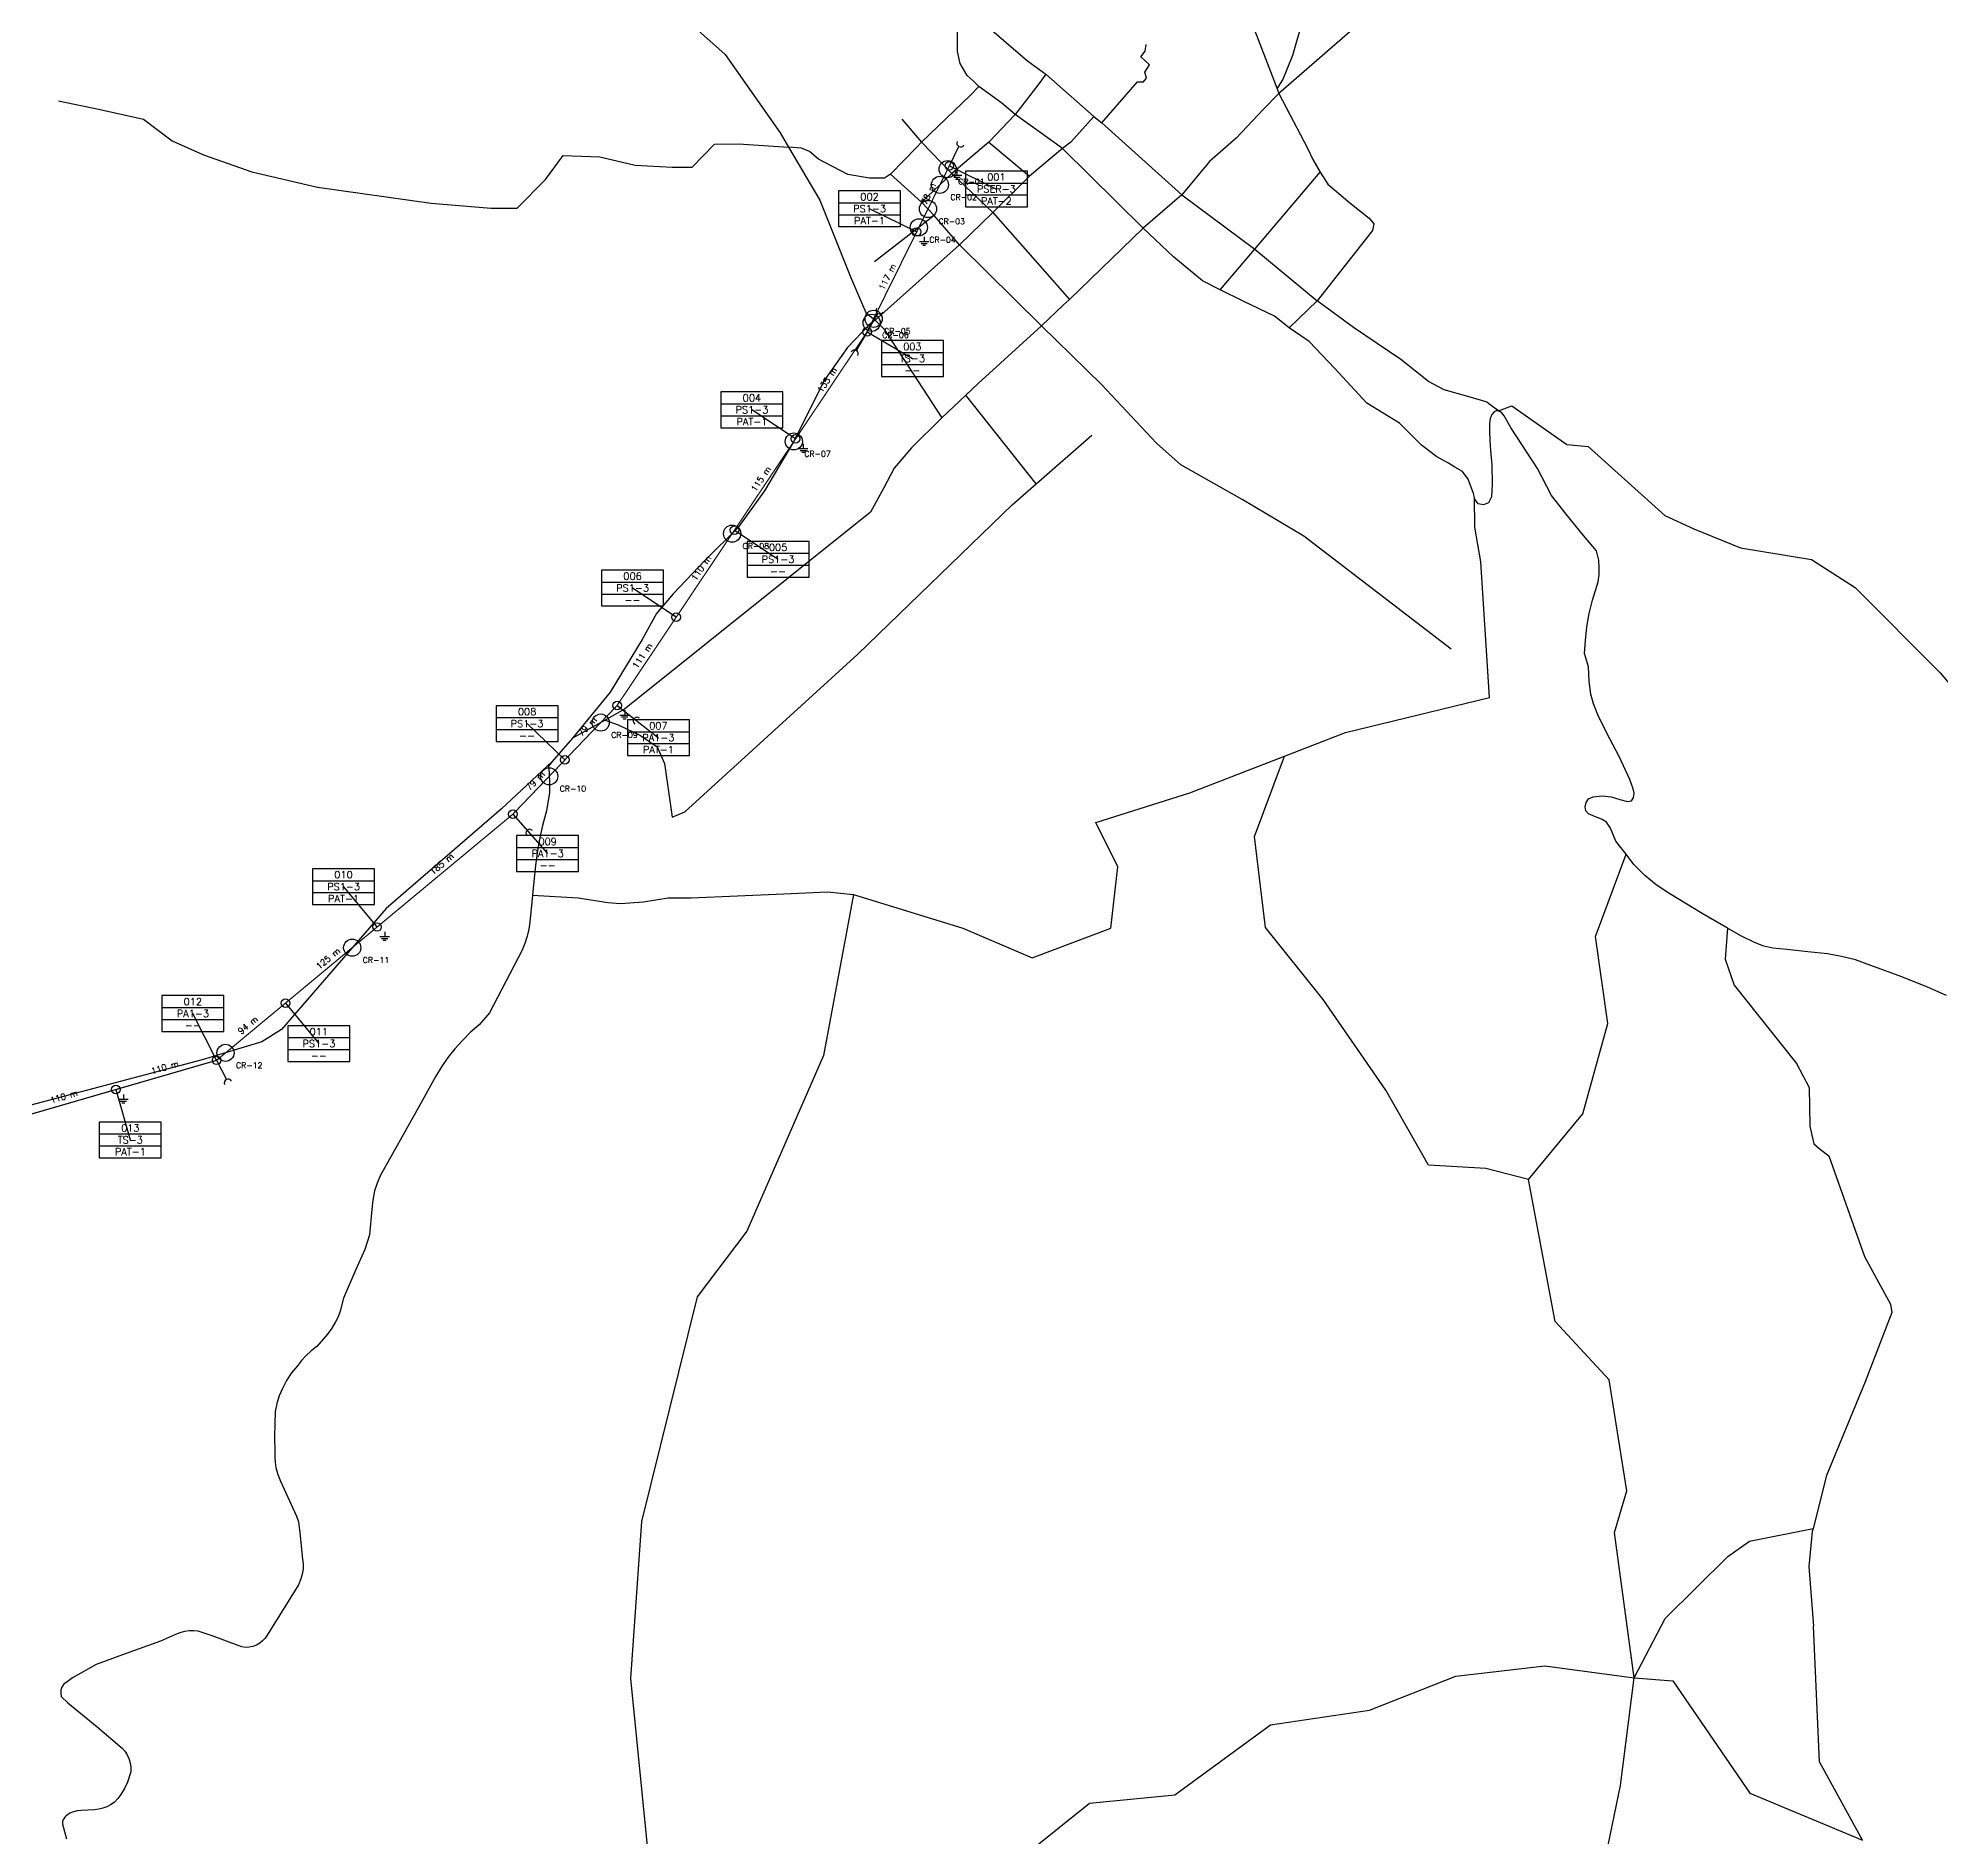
# Model space of a CAD drawing. Header units: metres. Extents: x 405922 to 419705, y 8261045 to 8275273.
# Drawn here: x 409910 to 411906, y 8268721 to 8270608 of the extents above; entities that cross this region are included whole.
import ezdxf
from ezdxf.enums import TextEntityAlignment as Align

# ---------------------------------------------------------------- set-up
doc = ezdxf.new("R2010")
doc.units = ezdxf.units.M
for name, color, linetype in [('CRUCES', 30, 'Continuous'), ('RP_CONDUCTOR', 5, 'Continuous'), ('RP_CUADROPOSTE', 5, 'Continuous'), ('RP_POSTE', 1, 'Continuous'), ('RP_PTIERRA', 2, 'Continuous'), ('RP_RETENIDA', 1, 'Continuous'), ('RP_VANO', 4, 'Continuous'), ('VIAS', 8, 'Continuous')]:
    doc.layers.add(name, color=color, linetype=linetype)
doc.styles.add('ROMANS', font='romans.shx')

# ---------------------------------------------------------------- blocks, each defined once
blk = doc.blocks.new('POSTE_LP')
blk.add_circle((0, 0), 0.9)
blk = doc.blocks.new('RETENIDA')
blk.add_line((0, 0), (4.5, 0))
blk.add_arc((5.3, 0), 0.8, 90, 270)
blk = doc.blocks.new('PAT')
for p, q in [((0, 0), (0, -1)), ((-1, -1), (1, -1)), ((-0.65, -1.4), (0.65, -1.4)), ((-0.3, -1.8), (0.3, -1.8))]:
    blk.add_line(p, q)
blk = doc.blocks.new('CUADRO_POSTE')
for p, q in [((0, 5), (13, 5)), ((0, 2.5), (13, 2.5))]:
    blk.add_line(p, q)
blk.add_lwpolyline([(0, 0), (13, 0), (13, 7.5), (0, 7.5)], close=True)
at = {"style": 'ROMANS'}
for tag, p in [('NUMERO', (6.5, 6.25)), ('ARMADO', (6.5, 3.75)), ('PAT', (6.5, 1.25))]:
    blk.add_attdef(tag, text='', height=1.5, dxfattribs=at).set_placement(p, align=Align.MIDDLE_CENTER)

msp = doc.modelspace()

# ---------------------------------------------------------------- linework, layer by layer
at = {"layer": 'CRUCES'}
for centre in [(410863.4, 8270470.6), (410855.3, 8270454.2), (410842.8, 8270428.9), (410833.2, 8270409.6), (410783.8, 8270309.6), (410785.8, 8270313.8), (410702.1, 8270185.2), (410637.4, 8270088.5), (410499.6, 8269890.4), (410445.6, 8269834.1), (410239.1, 8269654.4), (410106.2, 8269544.1)]:
    msp.add_circle(centre, 9, dxfattribs=at)
at = {"layer": 'RP_CONDUCTOR', "const_width": 1.25}
msp.add_lwpolyline([(410865.2, 8270474.2), (410779, 8270300), (410516.8, 8269908.3), (410407.5, 8269794.3), (410096.9, 8269536.3), (409885.3, 8269474.9), (409458.4, 8269216), (409364.4, 8269029.2), (409147.6, 8268463.4), (408965.3, 8268176.3), (408891.3, 8268014.8), (408925.2, 8267828.8), (409031.1, 8267558.9), (409035.9, 8267243.4), (408922.5, 8266760.5), (408968.9, 8266600.8), (409644, 8265972.9)], dxfattribs=at)
at = {"layer": 'RP_CUADROPOSTE'}
for p, q in [((410865.2, 8270474.2), (410914.5, 8270449.8)), ((410830.8, 8270404.8), (410781.5, 8270429.1)), ((410779, 8270300), (410826.4, 8270272.2)), ((410703.9, 8270187.8), (410658.2, 8270218.4)), ((410639.9, 8270092.2), (410685.6, 8270061.6)), ((410578.7, 8270000.8), (410533, 8270031.4)), ((410516.8, 8269908.3), (410560.1, 8269874.5)), ((410462.1, 8269851.3), (410422.4, 8269889.3)), ((410407.5, 8269794.3), (410444, 8269753.2)), ((410265.1, 8269676.1), (410230, 8269718.4)), ((410169, 8269596.2), (410204.1, 8269553.9)), ((410096.9, 8269536.3), (410072, 8269585.4)), ((409991.1, 8269505.6), (410006.4, 8269452.8))]:
    msp.add_line(p, q, dxfattribs=at)
at = {"layer": 'VIAS'}
for points in [[(410002.2, 8271503), (409982.8, 8271392.8), (410068.3, 8271288), (410176.9, 8271185.6), (410227.8, 8271110.4), (410292.5, 8271019.2), (410364.2, 8270923.5), (410440.7, 8270784.3), (410479.4, 8270730.5), (410481.9, 8270728.5), (410521.5, 8270695.5), (410579.2, 8270636.3), (410630, 8270590.8), (410687.9, 8270508.7), (410696.7, 8270493.7), (410729.5, 8270438), (410761.5, 8270357.7)], [(411208.9, 8270554.8), (411214.9, 8270564.3), (411225.3, 8270590.1), (411235.5, 8270625.3), (411238.7, 8270655.7), (411241.3, 8270679.2), (411243.7, 8270704.9), (411247.4, 8270740.9), (411251.4, 8270788.2), (411252.5, 8270834.9), (411251.2, 8270880.5), (411252, 8270927.1), (411253.8, 8270977.3), (411254.8, 8271017.9), (411255, 8271027.4), (411255.5, 8271033.5), (411255.9, 8271050.9), (411255.4, 8271055.1), (411254.6, 8271059.4), (411252.5, 8271065.4), (411250.3, 8271070.1), (411247.7, 8271074.6), (411244.6, 8271078.8)], [(411066.1, 8270851.5), (411088.4, 8270820.4), (411119.2, 8270772.1), (411142, 8270734.2), (411149, 8270719.2), (411157.9, 8270693.1), (411170.4, 8270653), (411183, 8270621.9), (411198.4, 8270582.3), (411208.9, 8270554.8), (411210.7, 8270549.9)], [(411221.6, 8270304.4), (411206.2, 8270316.4), (411173.3, 8270332.1), (411149.1, 8270344.3), (411130.6, 8270353.6), (411100.1, 8270378.9), (411068.5, 8270408.9), (410983.9, 8270492.3), (410934.3, 8270527.8), (410920.1, 8270539.9), (410896.2, 8270557.3), (410890.2, 8270563.1), (410884, 8270568.8), (410876.7, 8270581.5), (410873.8, 8270593.9), (410873.7, 8270613.3), (410876.9, 8270647.1)], [(410876.9, 8270647.1), (410900, 8270624.9), (410947.3, 8270584.1), (410966.3, 8270570.4), (411016.6, 8270525.9), (411025.2, 8270519.3), (411109, 8270443.9), (411185.5, 8270386.6), (411250.8, 8270332.7)], [(411285.2, 8270614.8), (411210.7, 8270549.9)], [(411025.2, 8270519.3), (411062.5, 8270562.2), (411068.7, 8270562.2), (411071.9, 8270566.2), (411070, 8270572.4), (411075.1, 8270580.1), (411066, 8270588.4), (411070.5, 8270594.2), (411071.4, 8270601.4)], [(410896.2, 8270557.3), (410887.5, 8270548.1), (410835.9, 8270498.8), (410830.8, 8270493.3), (410803.4, 8270465.3)], [(410966.3, 8270570.4), (410958.9, 8270560.1), (410934.3, 8270527.8), (410906.7, 8270499.1), (410867.8, 8270466.1), (410836.1, 8270436.1)], [(409931, 8270542.3), (409974.7, 8270533.3), (410020.2, 8270523), (410050.2, 8270500.3), (410083, 8270485.8), (410133.7, 8270467.7), (410202.8, 8270451.9), (410321.8, 8270435), (410384.6, 8270429.8), (410412.2, 8270429.9), (410441.9, 8270459.7), (410460.2, 8270485), (410498.8, 8270483.7), (410535.6, 8270474.7), (410574.7, 8270472.6), (410595.4, 8270472.7), (410618.9, 8270497), (410644.2, 8270497.1), (410696.7, 8270493.7)], [(411210.7, 8270549.9), (411194.5, 8270533.5), (411165.8, 8270503.3), (411138.1, 8270478.8), (411109, 8270443.9)], [(411210.7, 8270549.9), (411241, 8270492), (411246.4, 8270480.9), (411253.9, 8270467.5), (411262.1, 8270454.8), (411285, 8270435.3), (411305.5, 8270419.2), (411310.4, 8270413.3), (411308.8, 8270406.2), (411250.8, 8270332.7)], [(411016.6, 8270525.9), (410992.5, 8270499.1), (410983.9, 8270492.3), (410949.1, 8270463.3), (410910.8, 8270425.3), (410875.7, 8270391.2), (410787.4, 8270312.5), (410781.1, 8270307.6), (410758.5, 8270283.8), (410734.8, 8270250), (410701.9, 8270184.8), (410671.4, 8270133.5), (410643.4, 8270094.5), (410609.3, 8270060.6), (410575.7, 8270025.3), (410558.3, 8270004.8), (410543, 8269977.5), (410509.7, 8269922.3), (410470.2, 8269874.1)], [(410815.3, 8270523.1), (410835.9, 8270498.8), (410867.8, 8270466.1), (410910.8, 8270425.3), (410991.1, 8270333.9)], [(410803.4, 8270465.3), (410797.2, 8270461.1), (410781.4, 8270461.3), (410758.6, 8270465.1), (410727.9, 8270481.1), (410718.6, 8270489.1), (410710.1, 8270492.6), (410696.7, 8270493.7)], [(410906.7, 8270499.1), (410949.1, 8270463.3)], [(411391.5, 8269967.4), (411236.9, 8270085.7), (411172.4, 8270124.3), (411107.8, 8270160.6), (411082.4, 8270183.4), (411024.7, 8270244.9), (410961.8, 8270306.3), (410875.7, 8270391.2), (410849.1, 8270422), (410836.1, 8270436.1), (410803.4, 8270465.3)], [(411149.1, 8270344.3), (411185.5, 8270386.6), (411253.9, 8270467.5)], [(411109, 8270443.9), (411068.5, 8270408.9), (410991.1, 8270333.9), (410984.7, 8270328.1), (410961.8, 8270306.3), (410895.4, 8270245.8), (410882.5, 8270233.7), (410857.3, 8270210), (410825.5, 8270178.5), (410807.3, 8270157.2), (410796.6, 8270136.5), (410782.6, 8270110.9), (410524.5, 8269904.3), (410504.2, 8269893), (410470.2, 8269874.1), (410448.8, 8269849.7), (410395.6, 8269799.9), (410274.5, 8269695.3), (410164.8, 8269568.6), (410144.3, 8269555.5), (410081.8, 8269536.7), (409834.3, 8269471.5)], [(410849.1, 8270422), (410786.7, 8270373.4)], [(410761.5, 8270357.7), (410773.1, 8270330.7), (410777.5, 8270320.4), (410787.4, 8270312.5), (410796.5, 8270303.3), (410857.3, 8270210)], [(411221.6, 8270304.4), (411250.8, 8270332.7)], [(411441.1, 8270217.4), (411432.4, 8270223.6), (411428.8, 8270226.3), (411423.3, 8270228.1), (411409, 8270232.4), (411384.2, 8270239.2), (411367.7, 8270248), (411338.6, 8270271.2), (411288.8, 8270304.8), (411250.8, 8270332.7)], [(411910.6, 8269604.2), (411890.7, 8269612.9), (411863.8, 8269623.8), (411831.4, 8269635.7), (411815.4, 8269641.7), (411800.7, 8269645.2), (411786.1, 8269648), (411765.2, 8269650), (411743.2, 8269652.4), (411728.6, 8269654), (411719.2, 8269656), (411709.3, 8269659.7), (411695.2, 8269666.8), (411681.1, 8269674.8), (411654.5, 8269690.2), (411620.5, 8269711), (411606.4, 8269720.4), (411594.6, 8269729.9), (411583, 8269741.7), (411574.8, 8269752.4), (411569.3, 8269759.6), (411564.1, 8269766), (411558.4, 8269779.7), (411554.2, 8269785.9), (411549.7, 8269788.9), (411540.3, 8269792.7), (411535.3, 8269794.7), (411532.7, 8269798), (411531.8, 8269802.1), (411533, 8269806.6), (411535.5, 8269810.3), (411540.3, 8269812.6), (411549.6, 8269813.5), (411559, 8269812.5), (411568.2, 8269809.8), (411576.1, 8269807.6), (411580.4, 8269808.3), (411582.5, 8269811.6), (411583.2, 8269816.5), (411582.2, 8269821.1), (411578.6, 8269830.6), (411567.6, 8269854.8), (411558, 8269872.8), (411545.7, 8269896.8), (411540.6, 8269910), (411537.8, 8269920.3), (411536.1, 8269933.7), (411535.3, 8269949), (411531.1, 8269962.7), (411532.2, 8269976.4), (411533.5, 8269990.7), (411535.9, 8270004.9), (411539.5, 8270018.7), (411545.4, 8270037.9), (411546.7, 8270045.8), (411546.4, 8270052.8), (411546.1, 8270060.7), (411543.9, 8270070.6), (411530.3, 8270086.4), (411513.3, 8270107.2), (411496.5, 8270128.5), (411481.8, 8270156.9), (411454.4, 8270199), (411447.1, 8270212), (411444.4, 8270215.1), (411441.1, 8270217.4), (411438.6, 8270217.3), (411436.6, 8270216.2), (411434.1, 8270213.4), (411432.3, 8270209.1), (411431.6, 8270204), (411431.7, 8270194.8), (411432.1, 8270179.9), (411433.9, 8270160.8), (411434.5, 8270140.5), (411433.7, 8270127.1), (411430.6, 8270120.8), (411425.4, 8270118.7), (411419.6, 8270119.9), (411416.2, 8270124.7), (411415.8, 8270126.4), (411414.7, 8270130.7), (411409.2, 8270145.5), (411403.1, 8270153.5), (411395.1, 8270158.3), (411388.6, 8270162.4), (411376.2, 8270168.9), (411360.4, 8270181.4), (411337.3, 8270204.2), (411303, 8270225.2), (411269.5, 8270261.7), (411242.4, 8270289.9), (411221.6, 8270304.4)], [(410956.4, 8270140.8), (410882.5, 8270233.7)], [(411441.1, 8270217.4), (411454.9, 8270222.6), (411512.5, 8270181.8), (411535.1, 8270179.8), (411615.5, 8270107.5), (411645.7, 8270093.4), (411694.8, 8270073.7), (411769.3, 8270061.5), (411814.9, 8270032.1), (411904, 8269942.5), (412009, 8269818.4), (412107.2, 8269719.5), (412167.4, 8269684.1), (412297.7, 8269614.2), (412337.4, 8269610.4), (412395.2, 8269578.6), (412425.6, 8269569.1), (412466.5, 8269551.9), (412507, 8269542.1), (412527, 8269568.1), (412568.5, 8269568.6), (412595.4, 8269549.9), (412620.8, 8269560.3), (412677.4, 8269541.6)], [(410574.6, 8269791.1), (410587.9, 8269796.7), (410769.1, 8269962.1), (410930.9, 8270118.6), (410956.4, 8270140.8), (411014.6, 8270191.7)], [(410428.1, 8269709.3), (410476, 8269706.7), (410507.1, 8269701.7), (410520.3, 8269700.6), (410544.5, 8269702.4), (410570.3, 8269706.5), (410594.5, 8269706.6), (410691.6, 8269711), (410737.6, 8269712.9), (410764.7, 8269710.1), (410879.2, 8269674.7), (410952.1, 8269643.8), (411034.5, 8269674.7), (411041.9, 8269739.3), (411018.7, 8269785.8), (411117.2, 8269816.8), (411216.6, 8269855.2), (411280.6, 8269880), (411431.5, 8269916.7), (411422.5, 8270059.1), (411416.1, 8270095.2), (411415.8, 8270126.4)], [(410504.2, 8269893), (410517.9, 8269888.2), (410541.5, 8269877), (410558.7, 8269865.1), (410566.6, 8269847.4), (410574.6, 8269791.1)], [(411583.1, 8268889), (411562.7, 8269041.1), (411575.7, 8269084.9), (411556.9, 8269201.4), (411500.3, 8269262.3), (411472.6, 8269411.5), (411427.8, 8269423), (411367.7, 8269426.4), (411322.7, 8269504.9), (411257.1, 8269600.1), (411196.7, 8269675.6), (411185.3, 8269770.9), (411204.9, 8269823.5), (411216.6, 8269855.2)], [(410448.8, 8269849.7), (410444.8, 8269844.8), (410445.5, 8269837.4), (410445.9, 8269827.2), (410445.8, 8269817), (410442.8, 8269798), (410438.6, 8269782.4), (410435.1, 8269766.5), (410432.9, 8269753.5), (410431.2, 8269740.4), (410430, 8269727.2), (410428.1, 8269709.3), (410425.2, 8269681.2), (410424.2, 8269673.8), (410422.6, 8269666.5), (410420.1, 8269658.7), (410416.9, 8269651.1), (410413, 8269643.9), (410383.1, 8269586), (410372.3, 8269573.6), (410363.2, 8269565.7), (410354.6, 8269557.2), (410346.6, 8269548.2), (410339.4, 8269539.1), (410332.8, 8269529.5), (410326.8, 8269519.5), (410307.1, 8269484.3), (410268.5, 8269415.3), (410265.2, 8269407.5), (410262.6, 8269399.4), (410260.6, 8269389.8), (410259.5, 8269380), (410257.2, 8269353.4), (410252.2, 8269338.1), (410242.7, 8269316.9), (410230, 8269286.9), (410226.3, 8269273.3), (410224.2, 8269267.5), (410221.6, 8269262), (410217.7, 8269255.3), (410213.1, 8269249), (410201.8, 8269236.2), (410195.9, 8269231.6), (410190.4, 8269226.6), (410185.8, 8269221.4), (410181.6, 8269215.8), (410175.5, 8269208.5), (410170.3, 8269200.7), (410165.8, 8269192.3), (410162.6, 8269184.5), (410160, 8269176.4), (410158.2, 8269168.2), (410157.8, 8269155), (410157.7, 8269141.7), (410158.1, 8269125.6), (410158, 8269120.2), (410158.3, 8269114.8), (410159.1, 8269109.5), (410161.1, 8269102.2), (410163.9, 8269095.2), (410180.7, 8269058.5), (410182.6, 8269052.5), (410184, 8269041), (410187.1, 8269013.1), (410187.5, 8269008.4), (410187.5, 8269003.6), (410186.9, 8268998.9), (410185.3, 8268992.5), (410182.8, 8268986.4), (410163.1, 8268954.8), (410149.8, 8268933.5), (410147.7, 8268930.4), (410145.1, 8268927.6), (410142.2, 8268925.2), (410138.7, 8268923.2), (410135, 8268921.7), (410131.1, 8268920.9), (410127.2, 8268920.7), (410123.2, 8268921.3), (410119.5, 8268922.6), (410092.1, 8268932.8), (410077.4, 8268937.8), (410072.9, 8268938.1), (410068.4, 8268938), (410063.3, 8268937.3), (410058.4, 8268936), (410053.7, 8268934.3), (410037.9, 8268927.4), (410002.2, 8268914.4), (409970.5, 8268902.7), (409945.7, 8268888.9), (409936.5, 8268881.8), (409934.7, 8268879), (409933.6, 8268875.9), (409933.4, 8268872.5), (409934, 8268869.2), (409941, 8268862.5), (409971.8, 8268837.4), (409997.9, 8268815), (410000.7, 8268811.8), (410003, 8268808.2), (410004.8, 8268804.4), (410006.2, 8268799.8), (410006.9, 8268795.2), (410006.8, 8268790.4), (410003.3, 8268779.4), (410000.4, 8268772.8), (409996.6, 8268766.5), (409993.2, 8268762.2), (409989.3, 8268758.2), (409985.6, 8268755.8), (409981.6, 8268753.7), (409977.6, 8268752.1), (409973.3, 8268751), (409969, 8268750.3), (409954.8, 8268749.7), (409950.7, 8268749.5), (409946.7, 8268748.5), (409943, 8268746.8), (409939.3, 8268744.2), (409937.6, 8268742.7), (409936.3, 8268740.8), (409935.4, 8268738.2), (409935.2, 8268735.5), (409939.6, 8268720)], [(411472.6, 8269411.5), (411529.5, 8269480.2), (411555.5, 8269575), (411542.7, 8269666), (411574.8, 8269752.4)], [(410764.7, 8269710.1), (410733.3, 8269541.5), (410652.9, 8269357), (410600.6, 8269288.2), (410542.3, 8269052.6), (410530.9, 8268888.1), (410561.7, 8268578.8), (410483.1, 8268503.3), (410531.4, 8268190.8)], [(411681.1, 8269674.8), (411678.7, 8269642.5), (411688, 8269615.1), (411753.3, 8269533), (411766.8, 8269507.8), (411767.4, 8269467.1), (411771.6, 8269448.8), (411778.5, 8269442.9), (411787.3, 8269436), (411824.6, 8269330.5), (411851.9, 8269280.7), (411853.3, 8269272), (411825.5, 8269199.1), (411784.9, 8269101), (411770.8, 8269045.5), (411769.9, 8269042.3), (411766.4, 8269005.7), (411771.3, 8268943)], [(411742.1, 8267763.6), (411673.8, 8267797.6), (411634.7, 8267868.8), (411597.8, 8267929.9), (411553, 8268127.8), (411493.3, 8268213.5), (411517.9, 8268316.3), (411590.1, 8268385), (411570, 8268471.6), (411527.1, 8268578.5), (411551.6, 8268691.5), (411568.8, 8268776), (411583.1, 8268889), (411615.8, 8268951), (411681.5, 8269016.1), (411704.2, 8269032.2), (411770.8, 8269045.5)], [(410531.4, 8268190.8), (410601, 8268282.3), (410627.1, 8268385), (410667.1, 8268442.1), (410717.4, 8268470.5), (410714.5, 8268576.2), (410837.6, 8268653.6), (410916.8, 8268680.8), (411012.2, 8268757.6), (411101.6, 8268766), (411202, 8268839.6), (411305.9, 8268855.1), (411396.4, 8268890.5), (411489.5, 8268901.5), (411583.1, 8268889), (411623.7, 8268885.7), (411704.7, 8268767.8), (411822.7, 8268718.8), (411777.6, 8268800.6), (411771.3, 8268943)]]:
    msp.add_lwpolyline(points, dxfattribs=at)

# ---------------------------------------------------------------- block references
at = {"layer": 'RP_CUADROPOSTE', "xscale": 5, "yscale": 5}
for p, values in [((410882, 8270431.1), {'NUMERO': '001', 'ARMADO': 'PSER-3', 'PAT': 'PAT-2'}), ((410749, 8270410.4), {'NUMERO': '002', 'ARMADO': 'PS1-3', 'PAT': 'PAT-1'}), ((410793.9, 8270253.4), {'NUMERO': '003', 'ARMADO': 'TS-3', 'PAT': '--'}), ((410625.7, 8270199.6), {'NUMERO': '004', 'ARMADO': 'PS1-3', 'PAT': 'PAT-1'}), ((410653.1, 8270042.9), {'NUMERO': '005', 'ARMADO': 'PS1-3', 'PAT': '--'}), ((410500.5, 8270012.7), {'NUMERO': '006', 'ARMADO': 'PS1-3', 'PAT': '--'}), ((410389.9, 8269870.6), {'NUMERO': '008', 'ARMADO': 'PS1-3', 'PAT': '--'}), ((410527.6, 8269855.8), {'NUMERO': '007', 'ARMADO': 'PA1-3', 'PAT': 'PAT-1'}), ((410411.5, 8269734.4), {'NUMERO': '009', 'ARMADO': 'PA1-3', 'PAT': '--'}), ((410197.5, 8269699.6), {'NUMERO': '010', 'ARMADO': 'PS1-3', 'PAT': 'PAT-1'}), ((410039.5, 8269566.6), {'NUMERO': '012', 'ARMADO': 'PA1-3', 'PAT': '--'}), ((410171.6, 8269535.1), {'NUMERO': '011', 'ARMADO': 'PS1-3', 'PAT': '--'}), ((409973.9, 8269434.1), {'NUMERO': '013', 'ARMADO': 'TS-3', 'PAT': 'PAT-1'})]:
    msp.add_blockref('CUADRO_POSTE', p, dxfattribs=at).add_auto_attribs(values)
at = {"layer": 'RP_POSTE', "xscale": 5, "yscale": 5}
for p in [(410865.2, 8270474.2), (410830.8, 8270404.8), (410779, 8270300), (410703.9, 8270187.8), (410639.9, 8270092.2), (410578.7, 8270000.8), (410516.8, 8269908.3), (410462.1, 8269851.3), (410407.5, 8269794.3), (410265.1, 8269676.1), (410169, 8269596.2), (410096.9, 8269536.3), (409991.1, 8269505.6)]:
    msp.add_blockref('POSTE_LP', p, dxfattribs=at)
at = {"layer": 'RP_PTIERRA', "xscale": 5, "yscale": 5}
for p in [(410873.2, 8270469.2), (410838.8, 8270399.8), (410711.9, 8270182.8), (410524.8, 8269903.3), (410273.1, 8269671.1), (409999.1, 8269500.6)]:
    msp.add_blockref('PAT', p, dxfattribs=at)
at = {"layer": 'RP_RETENIDA', "xscale": 5, "yscale": 5}
for p, rotation in [((410865.2, 8270474.2), 63.67300482076416), ((410779, 8270300), 59.66481121329916), ((410779, 8270300), 239.6648112132991), ((410516.8, 8269908.3), 322.0590181032408), ((410407.5, 8269794.3), 311.6588064010487), ((410096.9, 8269536.3), 296.9797190762777)]:
    msp.add_blockref('RETENIDA', p, dxfattribs=dict(at, rotation=rotation))

# ---------------------------------------------------------------- texts
at = {"layer": 'CRUCES', "style": 'ROMANS'}
for s, p in [('CR-01', (410874.4, 8270454.6)), ('CR-02', (410866.3, 8270438.2)), ('CR-03', (410853.8, 8270412.9)), ('CR-04', (410844.2, 8270393.6)), ('CR-06', (410794.8, 8270293.6)), ('CR-05', (410796.8, 8270297.8)), ('CR-07', (410713.1, 8270169.2)), ('CR-08', (410648.4, 8270072.5)), ('CR-09', (410510.6, 8269874.4)), ('CR-10', (410456.6, 8269818.1)), ('CR-11', (410250.1, 8269638.4)), ('CR-12', (410117.2, 8269528.1))]:
    msp.add_text(s, height=6, dxfattribs=at).set_placement(p)
at = {"layer": 'RP_VANO', "style": 'ROMANS'}
for s, rotation, p in [('78 m', 63.673, (410848, 8270442.5)), ('117 m', 63.6738, (410804.9, 8270355.4)), ('135 m', 56.1934, (410741.4, 8270246.9)), ('115 m', 56.1966, (410671.9, 8270143)), ('110 m', 56.1973, (410609.3, 8270049.5)), ('111 m', 56.1928, (410547.7, 8269957.6)), ('79 m', 46.2309, (410489.4, 8269882.8)), ('79 m', 46.2259, (410434.8, 8269825.8)), ('185 m', 39.7104, (410336.3, 8269738.2)), ('125 m', 39.7128, (410217.1, 8269639.1)), ('94 m', 39.7116, (410133, 8269569.3)), ('110 m', 16.1797, (410044, 8269524)), ('110 m', 16.1762, (409938.2, 8269493.3))]:
    msp.add_text(s, height=6.5, rotation=rotation, dxfattribs=at).set_placement(p, align=Align.BOTTOM_CENTER)

doc.saveas('drawing.dxf')
